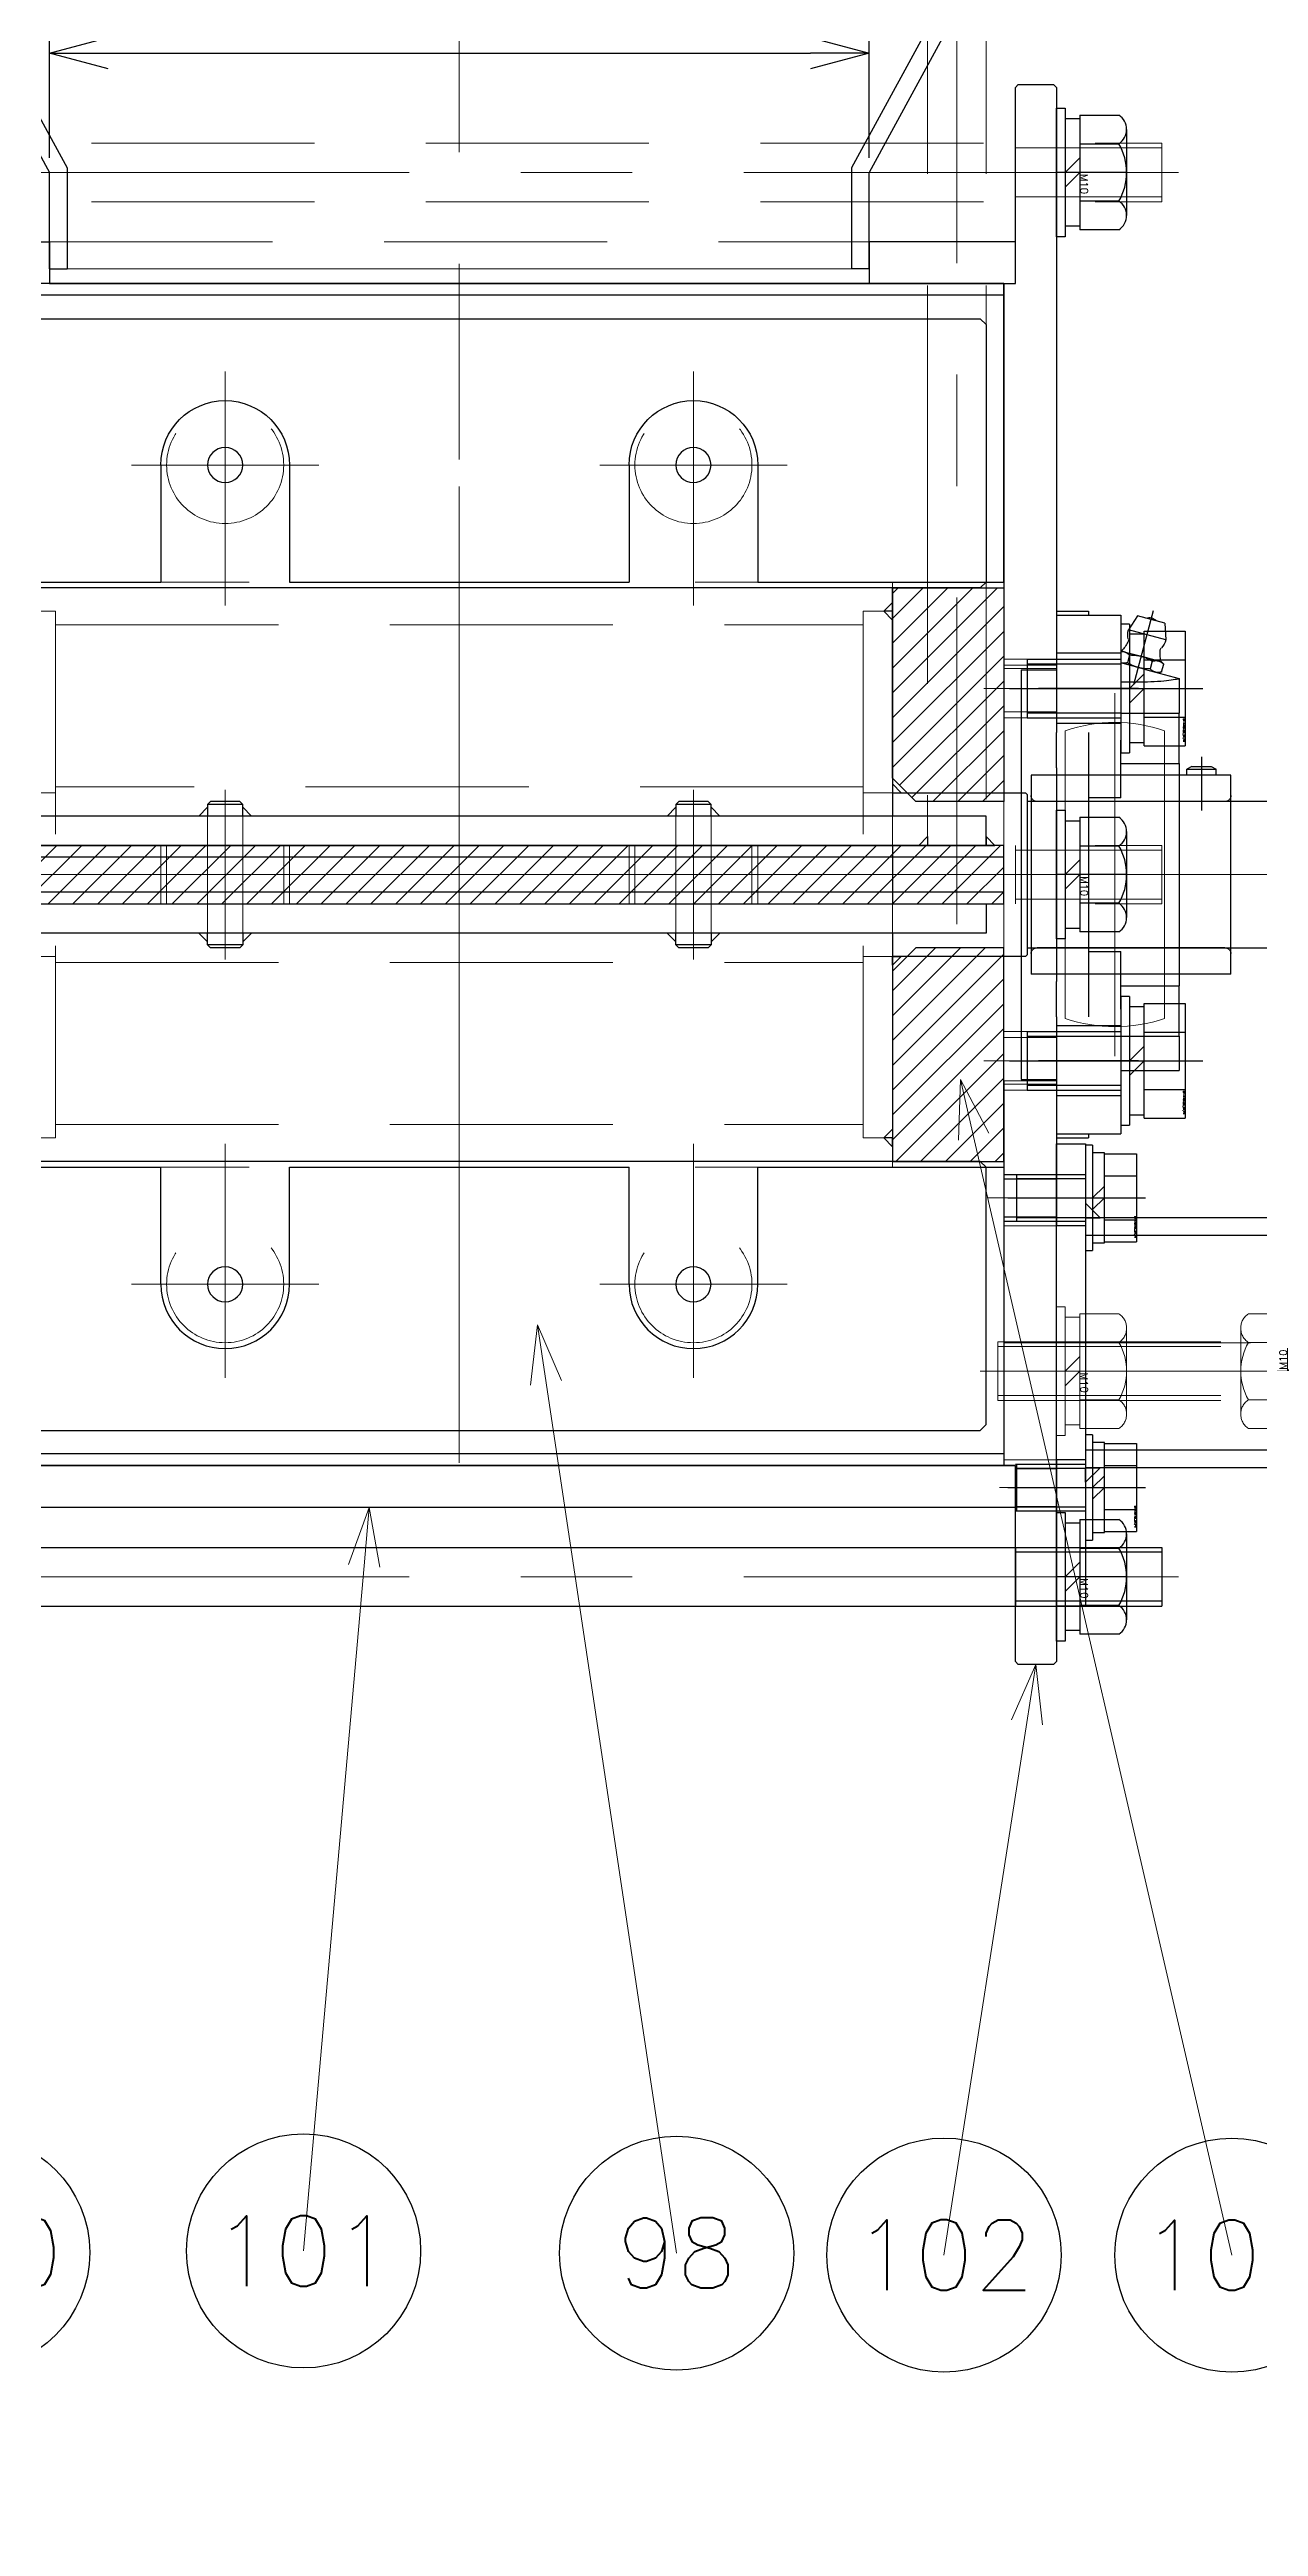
# Model space of a CAD drawing. Header units: millimetres. Extents: x -16130 to 36813, y -8099 to 27484.
# Drawn here: x 19844 to 20050.6, y 12657.4 to 13080.7 of the extents above; entities that cross this region are included whole.
import ezdxf
from ezdxf import colors
from ezdxf.entities.mleader import LeaderData, LeaderLine
from ezdxf.enums import TextEntityAlignment as Align
from ezdxf.math import Vec2, Vec3

# ---------------------------------------------------------------- set-up
doc = ezdxf.new("R2010")
doc.units = ezdxf.units.MM
doc.header["$LTSCALE"] = 6
doc.header["$PDMODE"] = 99
doc.header["$PDSIZE"] = 1
doc.linetypes.add('CENTER2', pattern=[28.575, 19.05, -3.175, 3.175, -3.175])
doc.linetypes.add('HIDDEN', pattern=[9.525, 6.35, -3.175])
for name, color, linetype, lineweight in [('01_NORMAL', 7, 'Continuous', 25), ('04_HIDDEN', 2, 'HIDDEN', 13), ('05_CENTER', 4, 'CENTER2', 13), ('08_DIM', 3, 'Continuous', 13)]:
    doc.layers.add(name, color=color, linetype=linetype, lineweight=lineweight)
doc.layers.add('10_DRAFT', color=8, linetype='Continuous', lineweight=0, plot=False)
doc.layers.add('HIDDEN', color=3, linetype='HIDDEN')
doc.styles.add('KSS_TXT', font='txt.shx', dxfattribs={"bigfont": 'extfont2.shx'})
doc.styles.add('KSS_TXT_L', font='txt.shx', dxfattribs={"height": 3, "bigfont": 'extfont2.shx'})
doc.styles.get("Standard").update_dxf_attribs({"font": 'txt.shx', "bigfont": 'extfont2.shx'})
doc.dimstyles.new('KSS_DIM', dxfattribs={"dimtxt": 3, "dimasz": 2.5, "dimexe": 1.25, "dimexo": 0.625, "dimtad": 1, "dimdsep": 46, "dimtxsty": 'KSS_TXT', "dimblk": 'OPEN30', "dimcen": 0, "dimazin": 2, "dimtfac": 0.75, "dimtmove": 0, "dimatfit": 3, "dimldrblk": 'OPEN30', "dimfxl": 1, "dimtolj": 1, "dimarcsym": 0})

# ---------------------------------------------------------------- blocks, each defined once
blk = doc.blocks.new('AM_BALLOON1')
at = {"transparency": 16777216}
blk.add_circle((0, 0), 5, dxfattribs=at)
blk.add_attdef('B_NUMBER', text='', height=3, dxfattribs=at).set_placement((0, 0), align=Align.MIDDLE_CENTER)
blk = doc.blocks.new('_OPEN')
at = {"color": 0, "linetype": 'ByBlock'}
for p, q in [((-1, 0.167), (0, 0)), ((0, 0), (-1, -0.167)), ((0, 0), (-1, 0))]:
    blk.add_line(p, q, dxfattribs=at)
blk = doc.blocks.new('_Open30')
at = {"color": 0, "linetype": 'ByBlock', "lineweight": -2}
for p, q in [((-1, 0.268), (0, 0)), ((0, 0), (-1, -0.268)), ((0, 0), (-1, 0))]:
    blk.add_line(p, q, dxfattribs=at)
blk = doc.blocks.new('*D3967')
at = {"layer": '08_DIM', "color": 0, "lineweight": -2, "transparency": 16777216}
for p, q in [((19844.04, 13062.19), (19844.04, 13085.05)), ((19984.04, 13062.19), (19984.04, 13085.05)), ((19854.04, 13080.05), (19974.04, 13080.05))]:
    blk.add_line(p, q, dxfattribs=at)
at = {"layer": 'Defpoints', "color": 0, "transparency": 16777216}
for p in [(19984.04, 13080.05), (19844.04, 13059.69), (19984.04, 13059.69)]:
    blk.add_point(p, dxfattribs=at)
at = {"layer": '08_DIM', "color": 0, "lineweight": -2, "transparency": 16777216, "xscale": 10, "yscale": 10, "zscale": 10, "rotation": 180}
blk.add_blockref('_Open30', (19844.04, 13080.05), dxfattribs=at)
at = {"layer": '08_DIM', "color": 0, "lineweight": -2, "transparency": 16777216, "xscale": 10, "yscale": 10, "zscale": 10}
blk.add_blockref('_Open30', (19984.04, 13080.05), dxfattribs=at)
at = {"layer": '08_DIM', "color": 0, "transparency": 16777216, "insert": (19914.04, 13088.55), "char_height": 12, "attachment_point": 5, "style": 'KSS_TXT'}
blk.add_mtext('\\A1;140', dxfattribs=at)
blk = doc.blocks.new('A$C384F4F50_1_1_1')
at = {"color": 0}
for p, q in [((-100, 315), (-70, 260)), ((-97, 315.77), (-67, 260.77)), ((97, 315.77), (67, 260.77)), ((100, 315), (70, 260)), ((-70, 243.5), (-70, 260)), ((-67, 260.77), (-67, 243.5)), ((67, 260.77), (67, 243.5)), ((70, 243.5), (70, 260)), ((-70, 243.5), (-67, 243.5)), ((70, 243.5), (67, 243.5))]:
    blk.add_line(p, q, dxfattribs=at)
at = {"layer": '05_CENTER'}
blk.add_line((0, 549.2), (0, 140), dxfattribs=at)
at = {"layer": '10_DRAFT'}
for p, q in [((-67, 243.5), (67, 243.5)), ((-6, 140), (6, 140))]:
    blk.add_line(p, q, dxfattribs=at)
blk = doc.blocks.new('A$C6805DD09_1_1_1')
at = {"color": 0}
blk.add_line((-70, 101), (70, 101), dxfattribs=at)
for points in [[(-95, 108.15), (-70, 108.15), (-70, 101), (-95, 101)], [(95, 108.15), (70, 108.15), (70, 101), (95, 101)], [(-95, -101), (95, -101), (95, -108.15), (-95, -108.15)]]:
    blk.add_lwpolyline(points, close=True, dxfattribs=at)
at = {"layer": '04_HIDDEN'}
for p, q in [((-70, 108.15), (70, 108.15)), ((95, -101), (-95, -101))]:
    blk.add_line(p, q, dxfattribs=at)
at = {"layer": '10_DRAFT'}
blk.add_line((95, 0), (-95, 0), dxfattribs=at)
blk = doc.blocks.new('MUCFC205b')
at = {"color": 0}
for p, q in [((-18.52, 42.96), (-18.69, 40.12)), ((-18.52, 42.96), (-13.88, 44.21)), ((-13.88, 44.21), (-12.31, 41.83)), ((-11, 44.32), (-11, 22.98)), ((0, 44.32), (-11, 44.32)), ((-5.5, 45), (-5.5, 44.32)), ((0, 45), (-5.5, 45)), ((0, 45), (0, 44.32)), ((0, 44.32), (0, 24.31)), ((-18.69, 40.12), (-12.31, 41.83)), ((-11.14, 38.21), (-11.59, 38.09)), ((-11.14, 38.21), (-11, 38.18)), ((-15, 35.11), (-21, 33.5)), ((-17.9, 36.4), (-18.34, 35.96)), ((-17.98, 34.63), (-18.34, 35.96)), ((-17.38, 34.47), (-17.98, 34.63)), ((-17.45, 36.52), (-17.9, 36.4)), ((-14.52, 37.31), (-17.45, 36.52)), ((-16.39, 36.48), (-16.03, 35.15)), ((-15, 35.11), (-11, 36.18)), ((-11.59, 38.09), (-14.52, 37.31)), ((-12.48, 37.53), (-12.13, 36.2)), ((-11, 37.82), (0, 37.82)), ((6, 35), (0, 35)), ((6, 35), (6, -35)), ((-21, 33.5), (-21, 27.59)), ((-11, 32.96), (-15, 32.96)), ((-11, 27.59), (-21, 27.59)), ((-21, 19), (-21, 27.59)), ((-11, 25.82), (0, 25.82)), ((-11, 13.14), (-11, 22.98)), ((-5.5, 24.31), (-5.5, 18.27)), ((0, 18.27), (0, 24.31)), ((-29.8, -17), (-29.8, 17)), ((-29.8, 17), (-21, 17)), ((-26.43, 18.5), (-27.3, 18)), ((-22.3, 18), (-27.3, 18)), ((-27.3, 17), (-27.3, 18)), ((-23.17, 18.5), (-26.43, 18.5)), ((-23.17, 18.5), (-22.3, 18)), ((-22.3, 17), (-22.3, 18)), ((-11, 19), (-21, 19)), ((-21, 19), (-21, -19)), ((-5.5, 18.27), (-5.5, -18.27)), ((0, 18.27), (0, -18.27)), ((-11, 13.14), (-5.5, 13.14)), ((-5.5, -13.14), (-11, -13.14)), ((-11, -22.98), (-11, -13.14)), ((-29.8, -17), (-21, -17)), ((-11, -19), (-21, -19)), ((-21, -27.59), (-21, -19)), ((-5.5, -18.27), (-5.5, -24.31)), ((0, -24.31), (0, -18.27)), ((-11, -22.98), (-11, -44.32)), ((0, -24.31), (0, -44.32)), ((-11, -27.59), (-21, -27.59)), ((-21, -27.59), (-21, -33.5)), ((-11, -25.82), (0, -25.82)), ((-11, -33.5), (-21, -33.5)), ((-11, -37.82), (0, -37.82)), ((6, -35), (0, -35)), ((0, -44.32), (-11, -44.32)), ((-5.5, -44.32), (-5.5, -45)), ((0, -45), (-5.5, -45)), ((0, -44.32), (0, -45))]:
    blk.add_line(p, q, dxfattribs=at)
at = {"color": 0, "linetype": 'CENTER2'}
for p, q in [((-13.22, 32.48), (-16.61, 45.11)), ((-14.04, 31.82), (3.08, 31.82)), ((-24.8, 20.13), (-24.8, 10.98)), ((-14.04, -31.82), (3.08, -31.82))]:
    blk.add_line(p, q, dxfattribs=at)
at = {"color": 0}
for centre, radius, start, end in [((-15.87, 42.34), 1.59, 69.1961, 140.8039), ((-15.5, 40.98), 3.3, 195, 222.487), ((-18.52, 38.21), 0.8, 3.6534, 42.487), ((-23.71, 37.88), 6, 345.761, 3.6534), ((-15.5, 40.98), 3.3, 347.513, 15), ((-11.5, 40.09), 0.8, 167.513, 206.3466), ((-6.84, 42.4), 6, 206.3466, 224.239)]:
    blk.add_arc(centre, radius, start, end, dxfattribs=at)
at = {"color": 0, "linetype": 'HIDDEN'}
for centre, start, end in [((-28.8, 13.5), 180, 270), ((3.3, 13.5), 270, 0), ((-28.8, -13.5), 90, 180), ((3.3, -13.5), 0, 90)]:
    blk.add_arc(centre, 1, start, end, dxfattribs=at)
at = {"color": 0}
for points, weights in [([(-11, 38.14), (-11.32, 38.17), (-11.59, 38.09)], [1.05782997359, 1.04224174095, 1]), ([(-17.45, 36.52), (-17.9, 36.4), (-18.34, 35.96)], [1, 1.07194812406, 1.06657306684]), ([(-17.98, 34.63), (-17.38, 34.47), (-16.93, 34.59)], [1.06657306684, 1.07194812406, 1]), ([(-16.39, 36.48), (-16.99, 36.64), (-17.45, 36.52)], [1.06657306684, 1.07194812406, 1]), ([(-16.93, 34.59), (-16.47, 34.71), (-16.03, 35.15)], [1, 1.07194812406, 1.06657306684]), ([(-14.52, 37.31), (-15.42, 37.06), (-16.39, 36.48)], [1, 1.07194812406, 1.06657306684]), ([(-16.03, 35.15), (-14.91, 35.13), (-14, 35.38)], [1.06657306684, 1.07194812406, 1]), ([(-12.48, 37.53), (-13.61, 37.55), (-14.52, 37.31)], [1.06657306684, 1.07194812406, 1]), ([(-14, 35.38), (-13.09, 35.62), (-12.13, 36.2)], [1, 1.07194812406, 1.06657306684]), ([(-11.59, 38.09), (-12.04, 37.97), (-12.48, 37.53)], [1, 1.07194812406, 1.06657306684]), ([(-12.13, 36.2), (-11.53, 36.04), (-11.07, 36.16)], [1.06657306684, 1.07194812406, 1]), ([(-11.07, 36.16), (-11.04, 36.17), (-11, 36.18)], [1, 1.00541148326, 1.01038554173])]:
    blk.add_rational_spline(points, weights, degree=2, dxfattribs=at)
blk.add_open_spline([(-15, 32.96), (-15.76, 32.96), (-16.56, 32.99), (-18.04, 33.09), (-18.71, 33.16), (-19.77, 33.3), (-20.24, 33.37), (-20.85, 33.47), (-20.94, 33.49), (-21, 33.5)], degree=3, knots=[-1.8123061, -1.8123061, -1.8123061, -1.8123061, -1.5857638, -1.5857638, -1.3592215, -1.3592215, -1.1326873, -1.1326873, -0.9061531, -0.9061531, -0.9061531, -0.9061531], dxfattribs=at)
at = {"layer": '10_DRAFT'}
for p, q in [((-10, 31), (-10, -31)), ((-18.5, 24.57), (-18.5, -24.57)), ((-1.5, 24.57), (-1.5, -24.57)), ((6, 0), (-29.8, 0))]:
    blk.add_line(p, q, dxfattribs=at)
for start, end in [(70.9179, 109.0821), (250.9179, 289.0821)]:
    blk.add_arc((-10, 0), 26, start, end, dxfattribs=at)
at = {"layer": 'HIDDEN', "color": 0}
for p, q in [((-21, 17), (4.3, 17)), ((4.3, 17), (4.3, -17)), ((-28.8, 12.5), (3.3, 12.5)), ((-28.8, -12.5), (3.3, -12.5)), ((-21, -17), (4.3, -17))]:
    blk.add_line(p, q, dxfattribs=at)
blk = doc.blocks.new('A$C05FE0EC2_2_1_1')
at = {"color": 0, "linetype": 'CENTER2'}
blk.add_line((0, -19), (0, 14), dxfattribs=at)
at = {"color": 0}
for p, q in [((-9.81, 11), (9.81, 11)), ((-9.81, 4), (-9.81, 11)), ((-4.91, 4), (-4.91, 11)), ((4.91, 4), (4.91, 11)), ((9.81, 4), (9.81, 11)), ((-11, 1.5), (11, 1.5)), ((-11, 1.5), (-11, 0)), ((-11, 0), (11, 0)), ((9.81, 4), (-9.81, 4)), ((-9.25, 4), (-9.25, 1.5)), ((0, 1.5), (-2.5, 4)), ((0, 4), (2.5, 1.5)), ((9.25, 1.5), (9.25, 4)), ((11, 0), (11, 1.5))]:
    blk.add_line(p, q, dxfattribs=at)
at = {"color": 0, "linetype": 'HIDDEN'}
for p, q in [((-5, -16), (-5, 0)), ((-4.19, -16), (-4.19, 0)), ((4.19, -16), (4.19, 0)), ((5, -16), (5, 0)), ((-5, -16), (5, -16))]:
    blk.add_line(p, q, dxfattribs=at)
at = {"layer": '10_DRAFT', "style": 'KSS_TXT_L'}
blk.add_text('BT-M10x20L,SW,PW', height=0.3, dxfattribs=at).set_placement((5.16, 10.66))
blk = doc.blocks.new('A$C684BE847')
at = {"rotation": 270}
for p in [(11, 31.82), (11, -31.82)]:
    blk.add_blockref('A$C05FE0EC2_2_1_1', p, dxfattribs=at)
at = {"color": 4, "xscale": -1}
blk.add_blockref('MUCFC205b', (0, 0), dxfattribs=at)
blk = doc.blocks.new('M10Nza_1_1_1_1')
at = {"color": 0}
for p, q in [((-9.8, 4), (-9.8, 10.69)), ((-7.35, 12), (7.35, 12)), ((-4.9, 4), (-4.9, 10.69)), ((4.9, 10.69), (4.9, 4)), ((9.8, 10.69), (9.8, 4)), ((-9.8, 4), (9.8, 4)), ((-9.2, 1.5), (-9.2, 4)), ((0, 1.5), (-2.5, 4)), ((0, 4), (2.5, 1.5)), ((9.2, 4), (9.2, 1.5))]:
    blk.add_line(p, q, dxfattribs=at)
at = {"color": 0, "linetype": 'CENTER2'}
blk.add_line((0, 12), (0, 0), dxfattribs=at)
at = {"color": 0}
blk.add_lwpolyline([(-11, 1.5), (11, 1.5), (11, 0), (-11, 0)], close=True, dxfattribs=at)
for centre, radius, start, end in [((-7.35, 9.06), 2.94, 33.626, 146.374), ((0, 2.2), 9.8, 60, 120), ((7.35, 9.06), 2.94, 33.626, 146.374)]:
    blk.add_arc(centre, radius, start, end, dxfattribs=at)
at = {"layer": '10_DRAFT', "style": 'KSS_TXT'}
blk.add_text('M10', height=1.25, dxfattribs=at).set_placement((0.26, 4.12))
blk = doc.blocks.new('A$C684CC09B')
at = {"color": 0, "linetype": 'CENTER2'}
blk.add_line((0, -93), (0, 10), dxfattribs=at)
at = {"color": 0}
for p, q in [((-9.81, 7), (9.81, 7)), ((-9.81, 0), (-9.81, 7)), ((-4.91, 0), (-4.91, 7)), ((4.91, 0), (4.91, 7)), ((9.81, 0), (9.81, 7)), ((-9.81, 0), (9.81, 0)), ((-5, -90), (-5, 0)), ((5, -90), (5, 0)), ((-4.19, -90), (-4.19, -1.96)), ((4.19, -90), (4.19, -1.96))]:
    blk.add_line(p, q, dxfattribs=at)
at = {"color": 0, "linetype": 'HIDDEN'}
for p, q in [((-5, -1.96), (5, -1.96)), ((-5, -90), (5, -90))]:
    blk.add_line(p, q, dxfattribs=at)
at = {"layer": '10_DRAFT', "style": 'KSS_TXT_L'}
for s, p in [('BT-M10x90L', (6.32, 6.59)), ('全ねじ', (7.03, 6.21))]:
    blk.add_text(s, height=0.3, dxfattribs=at).set_placement(p)
blk = doc.blocks.new('A$C3AF81C96_1_1_1')
for p, q in [((-4, 49), (-4, 10)), ((144, 10), (144, 49)), ((-4, -10), (-4, -49)), ((144, -49), (144, -10))]:
    blk.add_line(p, q)
at = {"color": 0}
for p, q in [((-154, 10.5), (-152, 12.5)), ((-154, -10.5), (-154, 10.5)), ((-152, 12.5), (-27, 12.5)), ((-152, 12.5), (-152, -12.5)), ((27.5, 12.5), (27, 12)), ((27, 10), (27, 12)), ((27, 12), (33, 12)), ((27.5, 12.5), (32.5, 12.5)), ((33, 12), (32.5, 12.5)), ((33, 12), (33, 10)), ((107.5, 12.5), (107, 12)), ((107, 10), (107, 12)), ((107, 12), (113, 12)), ((107.5, 12.5), (112.5, 12.5)), ((113, 12), (112.5, 12.5)), ((113, 12), (113, 10)), ((207, 12.5), (207, -12.5)), ((-4, 5), (-4, -5)), ((144, 5), (144, -5)), ((-152, -12.5), (-154, -10.5)), ((-27, -12.5), (-152, -12.5)), ((27, -10), (27, -12)), ((27, -12), (33, -12)), ((27.5, -12.5), (27, -12)), ((27.5, -12.5), (32.5, -12.5)), ((33, -12), (32.5, -12.5)), ((33, -12), (33, -10)), ((107, -10), (107, -12)), ((107, -12), (113, -12)), ((107.5, -12.5), (107, -12)), ((107.5, -12.5), (112.5, -12.5)), ((113, -12), (112.5, -12.5)), ((113, -12), (113, -10))]:
    blk.add_line(p, q, dxfattribs=at)
for points in [[(159, 95), (-19, 95), (-20, 94), (-20, 50), (-19, 49), (159, 49), (160, 50), (160, 94)], [(-20, 10), (160, 10), (160, 5), (-20, 5)], [(-20, -10), (160, -10), (160, -5), (-20, -5)], [(159, -95), (-19, -95), (-20, -94), (-20, -50), (-19, -49), (159, -49), (160, -50), (160, -94)]]:
    blk.add_lwpolyline(points, close=True, dxfattribs=at)
at = {"color": 3}
for points in [[(-4, 45), (-2.5, 45), (-4, 46.5), (-4, 46.5)], [(-4, 45), (-2.5, 45), (-4, 43.5), (-4, 43.5)], [(144, 45), (142.5, 45), (144, 46.5), (144, 46.5)], [(144, 45), (142.5, 45), (144, 43.5), (144, 43.5)], [(-4, 14), (-5.5, 14), (-4, 15.5), (-4, 15.5)], [(144, 14), (145.5, 14), (144, 15.5), (144, 15.5)], [(-4, -14), (-5.5, -14), (-4, -15.5), (-4, -15.5)], [(144, -14), (145.5, -14), (144, -15.5), (144, -15.5)], [(-4, -45), (-2.5, -45), (-4, -43.5), (-4, -43.5)], [(-4, -45), (-2.5, -45), (-4, -46.5), (-4, -46.5)], [(144, -45), (142.5, -45), (144, -43.5), (144, -43.5)], [(144, -45), (142.5, -45), (144, -46.5), (144, -46.5)]]:
    blk.add_lwpolyline(points, close=True, dxfattribs=at)
at = {"color": 0}
for points in [[(-4, 14), (-26.7, 14), (-27, 13.7), (-27, -13.7), (-26.7, -14), (-4, -14)], [(144, 14), (166.7, 14), (167, 13.7), (167, -13.7), (166.7, -14), (144, -14)], [(167, 12.5), (207, 12.5), (209, 10.5), (209, -10.5), (207, -12.5), (167, -12.5)]]:
    blk.add_lwpolyline(points, dxfattribs=at)
for centre in [(30, 70), (110, 70), (30, -70), (110, -70)]:
    blk.add_circle(centre, 3, dxfattribs=at)
at = {"layer": '04_HIDDEN'}
for p, q in [((144, 50), (-4, 50)), ((-4, 50), (-4, 49)), ((144, 50), (144, 49)), ((-4, 45), (1, 45)), ((1, 45), (1, -45)), ((139, 42.7), (1, 42.7)), ((139, 45), (139, -45)), ((144, 45), (139, 45)), ((-4, 14), (1, 14)), ((144, 14), (139, 14)), ((-154, 8.5), (-83, 8.5)), ((-83, 8.5), (-83, 12.5)), ((-4, 10), (-4, 5)), ((27, 10), (27, -10)), ((33, 10), (33, -10)), ((107, 10), (107, -10)), ((113, 10), (113, -10)), ((144, 10), (144, 5)), ((-154, 5), (-134, 5)), ((-134, -5), (-134, 5)), ((-154, 4), (-129, 4)), ((-129, -4), (-129, 4)), ((-129, 4), (-126.69, 0)), ((-126.69, 0), (-129, -4)), ((-154, -4), (-129, -4)), ((-154, -5), (-134, -5)), ((-4, -10), (-4, -5)), ((144, -10), (144, -5)), ((-4, -14), (1, -14)), ((144, -14), (139, -14)), ((-4, -45), (1, -45)), ((139, -42.7), (1, -42.7)), ((144, -45), (139, -45)), ((-4, -50), (-4, -49)), ((144, -50), (-4, -50)), ((144, -50), (144, -49))]:
    blk.add_line(p, q, dxfattribs=at)
for points in [[(1, 15), (139, 15)], [(139, -15), (1, -15)]]:
    blk.add_lwpolyline(points, dxfattribs=at)
for points in [[(20, 5), (40, 5), (40, -5), (20, -5)], [(120, 5), (100, 5), (100, -5), (120, -5)]]:
    blk.add_lwpolyline(points, close=True, dxfattribs=at)
for centre in [(30, 70), (110, 70), (30, -70), (110, -70)]:
    blk.add_circle(centre, 10, dxfattribs=at)
at = {"layer": '05_CENTER'}
for p, q in [((70, -100.5), (70, 100.5)), ((30, 57), (30, 83)), ((110, 57), (110, 83)), ((17, 70), (43, 70)), ((123, 70), (97, 70)), ((30, -14.51), (30, 14.51)), ((110, -14.51), (110, 14.51)), ((-156.79, 0), (212.93, 0)), ((30, -57), (30, -83)), ((110, -57), (110, -83)), ((17, -70), (43, -70)), ((123, -70), (97, -70))]:
    blk.add_line(p, q, dxfattribs=at)
at = {"layer": '08_DIM'}
for points in [[(27, 10), (25.5, 10), (25.5, 10), (27, 11.5)], [(33, 10), (34.5, 10), (34.5, 10), (33, 11.5)], [(107, 10), (105.5, 10), (105.5, 10), (107, 11.5)], [(113, 10), (114.5, 10), (114.5, 10), (113, 11.5)], [(27, -10), (25.5, -10), (25.5, -10), (27, -11.5)], [(33, -10), (34.5, -10), (34.5, -10), (33, -11.5)], [(107, -10), (105.5, -10), (105.5, -10), (107, -11.5)], [(113, -10), (114.5, -10), (114.5, -10), (113, -11.5)]]:
    blk.add_lwpolyline(points, close=True, dxfattribs=at)
blk = doc.blocks.new('A$C684A822A')
h = blk.add_hatch()
h.set_pattern_fill('_USER', color=0, scale=3, angle=45, style=0, pattern_type=0)
h.set_pattern_definition([(45, (-20851.213, -18042.5643), (-2.12132034, 2.12132034), [])])
h.paths.add_polyline_path([(19, 49), (0, 49), (0, 16.5), (4, 12.5), (19, 12.5)])
h.paths.add_polyline_path([(0, -49), (19, -49), (19, -12.5), (4, -12.5), (0, -16.5)])
at = {"color": 0}
for points in [[(0, 49), (19, 49), (19, 12.5), (4, 12.5), (0, 16.5)], [(0, -49), (19, -49), (19, -12.5), (4, -12.5), (0, -16.5)]]:
    blk.add_lwpolyline(points, close=True, dxfattribs=at)
at = {"layer": '10_DRAFT'}
blk.add_line((0, 0), (19, 0), dxfattribs=at)
blk = doc.blocks.new('A$C20FD3695_1_1_1')
h = blk.add_hatch()
h.set_pattern_fill('_USER', color=0, scale=3, angle=315, pattern_type=0)
h.set_pattern_definition([(315, (-23511.2523, 23029.7587), (2.12132034, 2.12132034), [])])
h.paths.add_polyline_path([(123, -0.5), (123, -0.5), (123, 9.5), (-63, 9.5), (-63, -0.5), (-63, -0.5)])
at = {"color": 0}
for p, q in [((-63, 7.5), (123, 7.5)), ((-63, 1.5), (123, 1.5))]:
    blk.add_line(p, q, dxfattribs=at)
blk.add_lwpolyline([(-63, 9.5), (123, 9.5), (123, -0.5), (-63, -0.5)], close=True, dxfattribs=at)
at = {"layer": '04_HIDDEN', "color": 0}
for p, q in [((-21, 9.5), (-21, -0.5)), ((1, 9.5), (1, -0.5)), ((59, 9.5), (59, -0.5)), ((81, 9.5), (81, -0.5))]:
    blk.add_line(p, q, dxfattribs=at)
at = {"layer": '05_CENTER', "color": 0}
for p, q in [((-10, 12.23), (-10, -2.88)), ((70, 12.23), (70, -2.88))]:
    blk.add_line(p, q, dxfattribs=at)
blk = doc.blocks.new('A$C04E828C6_1_1_1')
at = {"color": 0}
for p, q in [((-63, 28), (123, 28)), ((-21, -1), (-21, -21)), ((1, -1), (1, -21)), ((59, -1), (59, -21)), ((81, -1), (81, -21))]:
    blk.add_line(p, q, dxfattribs=at)
for points in [[(-21, -21), (-63, -21), (-63, 30), (123, 30), (123, -21), (81, -21)], [(59, -21), (1, -21)]]:
    blk.add_lwpolyline(points, dxfattribs=at)
for centre in [(-10, -1), (70, -1)]:
    blk.add_arc(centre, 11, 0, 180, dxfattribs=at)
at = {"layer": '05_CENTER'}
for p, q in [((-10, -25), (-10, 15)), ((70, -25), (70, 15)), ((-26, -1), (6, -1)), ((54, -1), (86, -1))]:
    blk.add_line(p, q, dxfattribs=at)
blk = doc.blocks.new('A$C684D0ECB')
at = {"xscale": -1}
blk.add_blockref('A$C3AF81C96_1_1_1', (70, 0), dxfattribs=at)
at = {"color": 6, "xscale": -1}
for name, p in [('A$C04E828C6_1_1_1', (30, 71)), ('A$C20FD3695_1_1_1', (30, -4.5))]:
    blk.add_blockref(name, p, dxfattribs=at)
at = {"color": 6}
blk.add_blockref('A$C684A822A', (74, 0), dxfattribs=at)
at = {"color": 6, "rotation": 180}
blk.add_blockref('A$C04E828C6_1_1_1', (30, -71), dxfattribs=at)
at = {"layer": '04_HIDDEN'}
for name, p, rotation in [('A$C684CC09B', (182, -84.85), 270), ('M10Nza_1_1_1_1', (102, -84.85), 270), ('M10Nza_1_1_1_1', (145.5, -84.85), 90)]:
    blk.add_blockref(name, p, dxfattribs=dict(at, rotation=rotation))
blk = doc.blocks.new('A$C684D0FBA')
at = {"color": 0}
for p, q in [((-9, 101), (-7, 101)), ((-9, -51.25), (0, -51.25)), ((-9, -52), (0, -52)), ((-9, -58.5), (0, -58.5)), ((-9, -59.25), (0, -59.25)), ((-7, -101), (-9, -101)), ((-7, -100.75), (0, -100.75)), ((-7, -101.5), (0, -101.5)), ((-7, -108), (0, -108)), ((-7, -108.75), (0, -108.75))]:
    blk.add_line(p, q, dxfattribs=at)
for points in [[(-7, 101), (-7, 134.5), (-6.5, 135), (-0.5, 135), (0, 134.5), (0, 35.25)], [(-9, 101), (-9, 35.25)], [(-9, -35.25), (-9, -60)], [(0, -35.25), (0, -60)], [(-9, -100), (-9, -101)], [(0, -100), (0, -134.5), (-0.5, -135), (-6.5, -135), (-7, -134.5), (-7, -101)]]:
    blk.add_lwpolyline(points, dxfattribs=at)
at = {"layer": '04_HIDDEN', "color": 252}
for p, q in [((-9, 36.82), (0, 36.82)), ((-9, 35.82), (0, 35.82)), ((-9, 27.82), (0, 27.82)), ((-9, 26.82), (0, 26.82)), ((-9, -26.82), (0, -26.82)), ((-9, -27.82), (0, -27.82)), ((-9, -35.82), (0, -35.82)), ((-9, -36.82), (0, -36.82))]:
    blk.add_line(p, q, dxfattribs=at)
at = {"layer": '04_HIDDEN', "color": 9}
for p, q in [((0, 35.25), (-9, 35.25)), ((0, -35.25), (-9, -35.25)), ((-9, -60), (0, -60)), ((-9, -100), (0, -100))]:
    blk.add_line(p, q, dxfattribs=at)
at = {"layer": '05_CENTER'}
for p, q in [((-11.2, 120), (4.07, 120)), ((-11.71, -55.25), (2.71, -55.25)), ((-9.71, -104.75), (2.71, -104.75)), ((-11.2, -120), (4.07, -120))]:
    blk.add_line(p, q, dxfattribs=at)
at = {"layer": '05_CENTER', "color": 252}
for p, q in [((-12.39, 31.82), (3.39, 31.82)), ((-12.39, -31.82), (3.39, -31.82))]:
    blk.add_line(p, q, dxfattribs=at)
at = {"layer": '10_DRAFT'}
for p, q in [((-9, 35.25), (-9, -35.25)), ((0, 35.25), (0, -35.25)), ((-9, 0), (0, 0)), ((-9, -60), (-9, -100)), ((0, -60), (0, -100)), ((-9, -80), (0, -80))]:
    blk.add_line(p, q, dxfattribs=at)
blk = doc.blocks.new('A$C68084CB7_1_1_1')
at = {"color": 0}
for p, q in [((-5, 215), (-5, 50.99)), ((5, 215), (-5, 215)), ((-4.19, 215), (-4.19, 175)), ((4.19, 215), (4.19, 175)), ((5, 215), (5, 70.71)), ((5, 175), (-5, 175))]:
    blk.add_line(p, q, dxfattribs=at)
at = {"layer": '04_HIDDEN'}
for p, q in [((5, 70.71), (5, 5)), ((-5, 50.99), (-5, 5)), ((5, 5), (-5, 5))]:
    blk.add_line(p, q, dxfattribs=at)
at = {"layer": '05_CENTER'}
for p, q in [((0, 218.8), (0, -8.49)), ((0, 196.64), (0, 173.31))]:
    blk.add_line(p, q, dxfattribs=at)
blk = doc.blocks.new('A$C680612B7_1_1_1')
at = {"color": 0}
for p, q in [((-120, 5), (120, 5)), ((-120, 5), (-120, -5)), ((-95, 5), (-95, -5)), ((95, 5), (95, -5)), ((120, 5), (120, -5)), ((-120, 4.19), (-95, 4.19)), ((120, 4.19), (95, 4.19)), ((-120, -4.19), (-95, -4.19)), ((120, -4.19), (95, -4.19)), ((-120, -5), (120, -5))]:
    blk.add_line(p, q, dxfattribs=at)
at = {"layer": '05_CENTER'}
blk.add_line((-122.85, 0), (122.85, 0), dxfattribs=at)
blk = doc.blocks.new('M10Nza_1_1_1_1_1')
at = {"color": 0}
for p, q in [((-9.8, 4), (-9.8, 10.69)), ((-7.35, 12), (7.35, 12)), ((-4.9, 4), (-4.9, 10.69)), ((4.9, 10.69), (4.9, 4)), ((9.8, 10.69), (9.8, 4)), ((-9.8, 4), (9.8, 4)), ((-9.2, 1.5), (-9.2, 4)), ((0, 1.5), (-2.5, 4)), ((0, 4), (2.5, 1.5)), ((9.2, 4), (9.2, 1.5))]:
    blk.add_line(p, q, dxfattribs=at)
at = {"color": 0, "linetype": 'CENTER2'}
blk.add_line((0, 12), (0, 0), dxfattribs=at)
at = {"color": 0}
blk.add_lwpolyline([(-11, 1.5), (11, 1.5), (11, 0), (-11, 0)], close=True, dxfattribs=at)
for centre, radius, start, end in [((-7.35, 9.06), 2.94, 33.626, 146.374), ((0, 2.2), 9.8, 60, 120), ((7.35, 9.06), 2.94, 33.626, 146.374)]:
    blk.add_arc(centre, radius, start, end, dxfattribs=at)
at = {"layer": '10_DRAFT', "style": 'KSS_TXT'}
blk.add_text('M10', height=1.25, dxfattribs=at).set_placement((0.26, 4.12))
blk = doc.blocks.new('A$C680831B6_1_1_1')
blk.add_blockref('A$C680612B7_1_1_1', (0, 0))
at = {"layer": '01_NORMAL'}
for p, rotation in [((-102, 0), 89.99999999999999), ((102, 0), 270)]:
    blk.add_blockref('M10Nza_1_1_1_1_1', p, dxfattribs=dict(at, rotation=rotation))
blk = doc.blocks.new('A$C684D103E')
at = {"color": 3}
for points in [[(80, 5), (78.5, 5), (80, 6.5), (80, 6.5)], [(90, 5), (91.5, 5), (90, 6.5), (90, 6.5)]]:
    blk.add_lwpolyline(points, close=True, dxfattribs=at)
at = {"layer": '10_DRAFT'}
blk.add_line((0, -3.36), (0, 3.36), dxfattribs=at)
at = {"rotation": 270}
blk.add_blockref('M10Nza_1_1_1_1_1', (102, 0), dxfattribs=at)
blk.add_blockref('A$C680831B6_1_1_1', (0, -120))
at = {"layer": '04_HIDDEN', "xscale": -1}
blk.add_blockref('A$C68084CB7_1_1_1', (85, 0), dxfattribs=at)
at = {"layer": '04_HIDDEN'}
for name, p in [('A$C680831B6_1_1_1', (0, 120)), ('A$C680612B7_1_1_1', (0, 0))]:
    blk.add_blockref(name, p, dxfattribs=at)
blk = doc.blocks.new('A$C4F344C99_1')
at = {"color": 0}
for p, q in [((-7.51, 8.7), (7.51, 8.7)), ((-7.51, 3.2), (-7.51, 8.7)), ((-3.75, 3.2), (-3.75, 8.7)), ((3.75, 3.2), (3.75, 8.7)), ((7.51, 3.2), (7.51, 8.7)), ((-9, 1.2), (9, 1.2)), ((-9, 1.2), (-9, 0)), ((-9, 0), (9, 0)), ((-7.7, 3.2), (-7.7, 1.2)), ((7.7, 3.2), (-7.7, 3.2)), ((0, 1.2), (-2, 3.2)), ((0, 3.2), (2, 1.2)), ((7.7, 1.2), (7.7, 3.2)), ((9, 0), (9, 1.2))]:
    blk.add_line(p, q, dxfattribs=at)
at = {"color": 0, "linetype": 'CENTER2'}
blk.add_line((0, -13.3), (0, 10.2), dxfattribs=at)
at = {"color": 0, "linetype": 'HIDDEN'}
for p, q in [((-4, -11.8), (-4, 0)), ((-3.32, -11.8), (-3.32, 0)), ((3.32, -11.8), (3.32, 0)), ((4, -11.8), (4, 0)), ((-4, -11.8), (4, -11.8))]:
    blk.add_line(p, q, dxfattribs=at)
at = {"layer": '10_DRAFT', "style": 'KSS_TXT_L'}
blk.add_text('BT-M8x15L,SW,PW', height=0.3, dxfattribs=at).set_placement((3.13, 8.36))
blk = doc.blocks.new('A$C684D1137')
at = {"color": 0}
for p, q in [((195, 21.35), (5, 21.35)), ((5, 20), (0, 20)), ((195, 18.35), (5, 18.35)), ((195, 20), (200, 20)), ((5, -20), (0, -20)), ((195, -18.35), (5, -18.35)), ((195, -20), (200, -20)), ((195, -21.35), (5, -21.35))]:
    blk.add_line(p, q, dxfattribs=at)
blk.add_lwpolyline([(195, 67.5), (200, 67.5), (200, -67.5), (195, -67.5)], close=True, dxfattribs=at)
at = {"color": 3}
for points in [[(5, 21.35), (7.5, 21.35), (7.5, 21.35), (5, 23.85)], [(195, 21.35), (192.5, 21.35), (192.5, 21.35), (195, 23.85)], [(5, -21.35), (7.5, -21.35), (7.5, -21.35), (5, -23.85)], [(195, -21.35), (192.5, -21.35), (192.5, -21.35), (195, -23.85)]]:
    blk.add_lwpolyline(points, close=True, dxfattribs=at)
at = {"layer": '01_NORMAL'}
blk.add_lwpolyline([(0, 34), (5, 34), (5, -45), (0, -45)], close=True, dxfattribs=at)
at = {"layer": '05_CENTER'}
for p, q in [((190.34, 50), (204.57, 50)), ((-4.66, 24.75), (9.57, 24.75)), ((204.62, 0), (-4.68, 0)), ((-4.66, -24.75), (9.57, -24.75)), ((190.34, -50), (204.57, -50))]:
    blk.add_line(p, q, dxfattribs=at)
blk = doc.blocks.new('A$C684D1152')
blk.add_blockref('A$C684D1137', (0, 0))
at = {"rotation": 270}
for p in [(5, 24.75), (5, -24.75)]:
    blk.add_blockref('A$C4F344C99_1', p, dxfattribs=at)

msp = doc.modelspace()

# ---------------------------------------------------------------- block references
for name, p in [('A$C384F4F50_1_1_1', (19914.04293, 12799.68887)), ('A$C684D103E', (19914.04293, 12939.68937)), ('A$C684D0FBA', (20016.04293, 12939.68937)), ('A$C684D0ECB', (19914.04293, 12939.68937)), ('A$C6805DD09_1_1_1', (19914.04293, 12939.68937)), ('A$C684BE847', (20016.04293, 12939.68937)), ('A$C684D1152', (20016.04293, 12859.68937))]:
    msp.add_blockref(name, p)

# ---------------------------------------------------------------- dimensions: what is measured, and where the dimension line sits
at = {"layer": '08_DIM'}
dim = msp.add_linear_dim(base=(19984.04293, 13080.04688), p1=(19844.04293, 13059.68937), p2=(19984.04293, 13059.68937), dimstyle='KSS_DIM', override={"dimscale": 4}, dxfattribs=at)
dim.commit()
dim.dimension.update_dxf_attribs({"geometry": '*D3967', "text_midpoint": (19914.04293, 13088.54688)})

# ---------------------------------------------------------------- leaders
ml = msp.add_multileader_block('Standard', dxfattribs=at)
ml.set_content('AM_BALLOON1', color=256, scale=4)
ml.set_attribute('B_NUMBER', 'BE', width=0)
ml.set_leader_properties(color=256, linetype='ByLayer', lineweight=-1)
ml.set_arrow_properties(name='OPEN')
ml.build(insert=Vec2(0, 0))
ml.multileader.update_dxf_attribs({"leader_type": 0, "has_dogleg": 0, "text_right_attachment_type": 6, "dogleg_length": 0, "arrow_head_size": 8, "scale": 4, "block_connection_type": 1})
ctx = ml.context
ctx.base_point, ctx.scale, ctx.char_height, ctx.arrow_head_size, ctx.landing_gap_size, ctx.plane_origin = Vec3(19885.57472, 13585.68012), 4, 16, 8, 8, Vec3(19912.10508, 13554.3677)
ctx.right_attachment, ctx.attachment_type = 6, 1
notes = []
notes.append((ctx, [(0, (0, 0, 0), (0, 0), (1, 0), 1, [])]))
ctx.block.insert = Vec3(19885.57472, 13585.68012)
ml = msp.add_multileader_block('Standard', dxfattribs=at)
ml.set_content('AM_BALLOON1', color=256, scale=4)
ml.set_attribute('B_NUMBER', '108', width=0)
ml.set_leader_properties(color=256, linetype='ByLayer', lineweight=-1)
ml.set_arrow_properties(name='OPEN')
ml.build(insert=Vec2(0, 0))
ml.multileader.update_dxf_attribs({"leader_type": 0, "has_dogleg": 0, "text_right_attachment_type": 6, "dogleg_length": 0, "arrow_head_size": 8, "scale": 4, "block_connection_type": 1})
ctx = ml.context
ctx.base_point, ctx.scale, ctx.char_height, ctx.arrow_head_size, ctx.landing_gap_size, ctx.plane_origin = Vec3(20221.83668, 13430.95457), 4, 16, 8, 8, Vec3(19769.03394, 13450.23276)
ctx.right_attachment, ctx.attachment_type = 6, 1
notes.append((ctx, [(0, (0, 0, 0), (0, 0), (1, 0), 1, [])]))
ctx.block.insert = Vec3(20221.83668, 13430.95457)
ml = msp.add_multileader_block('Standard', dxfattribs=at)
ml.set_content('AM_BALLOON1', color=256, scale=4)
ml.set_attribute('B_NUMBER', '106', width=0)
ml.set_leader_properties(color=256, linetype='ByLayer', lineweight=-1)
ml.set_arrow_properties(name='OPEN30')
ml.build(insert=Vec2(0, 0))
ml.multileader.update_dxf_attribs({"has_dogleg": 0, "text_right_attachment_type": 6, "dogleg_length": 0, "arrow_head_size": 10, "scale": 4, "block_connection_type": 1})
ctx = ml.context
ctx.base_point, ctx.scale, ctx.char_height, ctx.arrow_head_size, ctx.landing_gap_size, ctx.plane_origin = Vec3(20046.01537, 12703.7641), 4, 16, 10, 8, Vec3(20149.69621, 12731.62535)
ctx.right_attachment, ctx.attachment_type = 6, 1
notes.append((ctx, [(0, (1, 1, 0), (20046.01537, 12703.7641), (1, 0), 0, [(0, [(19999.66425, 12904.66257)], 0, [])])]))
ctx.block.insert = Vec3(20046.01537, 12703.7641)
ml = msp.add_multileader_block('Standard', dxfattribs=at)
ml.set_content('AM_BALLOON1', color=256, scale=4)
ml.set_attribute('B_NUMBER', '98', width=0)
ml.set_leader_properties(color=256, linetype='ByLayer', lineweight=-1)
ml.set_arrow_properties(name='OPEN30')
ml.build(insert=Vec2(0, 0))
ml.multileader.update_dxf_attribs({"has_dogleg": 0, "text_right_attachment_type": 6, "dogleg_length": 0, "arrow_head_size": 10, "scale": 4, "block_connection_type": 1})
ctx = ml.context
ctx.base_point, ctx.scale, ctx.char_height, ctx.arrow_head_size, ctx.landing_gap_size, ctx.plane_origin = Vec3(19951.17015, 12704.11613), 4, 16, 10, 8, Vec3(20063.93131, 12644.96761)
ctx.right_attachment, ctx.attachment_type = 6, 1
notes.append((ctx, [(0, (1, 1, 0), (19951.17015, 12704.11613), (1, 0), 0, [(0, [(19927.37304, 12862.72303)], 0, [])])]))
ctx.block.insert = Vec3(19951.17015, 12704.11613)
ml = msp.add_multileader_block('Standard', dxfattribs=at)
ml.set_content('AM_BALLOON1', color=256, scale=4)
ml.set_attribute('B_NUMBER', '101', width=0)
ml.set_leader_properties(color=256, linetype='ByLayer', lineweight=-1)
ml.set_arrow_properties(name='OPEN30')
ml.build(insert=Vec2(0, 0))
ml.multileader.update_dxf_attribs({"has_dogleg": 0, "text_right_attachment_type": 6, "dogleg_length": 0, "arrow_head_size": 10, "scale": 4, "block_connection_type": 1})
ctx = ml.context
ctx.base_point, ctx.scale, ctx.char_height, ctx.arrow_head_size, ctx.landing_gap_size, ctx.plane_origin = Vec3(19887.4374, 12704.48541), 4, 16, 10, 8, Vec3(19986.28224, 12644.96761)
ctx.right_attachment, ctx.attachment_type = 6, 1
notes.append((ctx, [(0, (1, 1, 0), (19887.4374, 12704.48541), (-1, 0), 0, [(0, [(19898.66843, 12831.53937)], 0, [])])]))
ctx.block.insert = Vec3(19887.4374, 12704.48541)
ml = msp.add_multileader_block('Standard', dxfattribs=at)
ml.set_content('AM_BALLOON1', color=256, scale=4)
ml.set_attribute('B_NUMBER', '100', width=0)
ml.set_leader_properties(color=256, linetype='ByLayer', lineweight=-1)
ml.set_arrow_properties(name='OPEN30')
ml.build(insert=Vec2(0, 0))
ml.multileader.update_dxf_attribs({"has_dogleg": 0, "text_right_attachment_type": 6, "dogleg_length": 0, "arrow_head_size": 10, "scale": 4, "block_connection_type": 1})
ctx = ml.context
ctx.base_point, ctx.scale, ctx.char_height, ctx.arrow_head_size, ctx.landing_gap_size, ctx.plane_origin = Vec3(19830.91552, 12704.2199), 4, 16, 10, 8, Vec3(19903.91876, 12647.40801)
ctx.right_attachment, ctx.attachment_type = 6, 1
notes.append((ctx, [(0, (1, 1, 0), (19830.91552, 12704.2199), (1, 0), 0, [(0, [(19815.54293, 12804.68937)], 0, [])])]))
ctx.block.insert = Vec3(19830.91552, 12704.2199)
ml = msp.add_multileader_block('Standard', dxfattribs=at)
ml.set_content('AM_BALLOON1', color=256, scale=4)
ml.set_attribute('B_NUMBER', '102', width=0)
ml.set_leader_properties(color=256, linetype='ByLayer', lineweight=-1)
ml.set_arrow_properties(name='OPEN30')
ml.build(insert=Vec2(0, 0))
ml.multileader.update_dxf_attribs({"has_dogleg": 0, "text_right_attachment_type": 6, "dogleg_length": 0, "arrow_head_size": 10, "scale": 4, "block_connection_type": 1})
ctx = ml.context
ctx.base_point, ctx.scale, ctx.char_height, ctx.arrow_head_size, ctx.landing_gap_size, ctx.plane_origin = Vec3(19996.84277, 12703.78453), 4, 16, 10, 8, Vec3(20188.00195, 12646.74888)
ctx.right_attachment, ctx.attachment_type = 6, 1
notes.append((ctx, [(0, (1, 1, 0), (19996.84277, 12703.78453), (-1, 0), 0, [(0, [(20012.54293, 12804.68937)], 0, [])])]))
ctx.block.insert = Vec3(19996.84277, 12703.78453)
for ctx, leaders in notes:
    for number, flags, end, landing, length, lines in leaders:
        leader = LeaderData()
        leader.index, (leader.has_last_leader_line, leader.has_dogleg_vector, leader.attachment_direction) = number, flags
        leader.last_leader_point, leader.dogleg_vector, leader.dogleg_length = Vec3(end), Vec3(landing), length
        for number, points, colour, breaks in lines:
            line = LeaderLine()
            line.index, line.vertices, line.color, line.breaks = number, Vec3.list(points), colors.encode_raw_color(colour), breaks
            leader.lines.append(line)
        ctx.leaders.append(leader)

doc.saveas('drawing.dxf')
